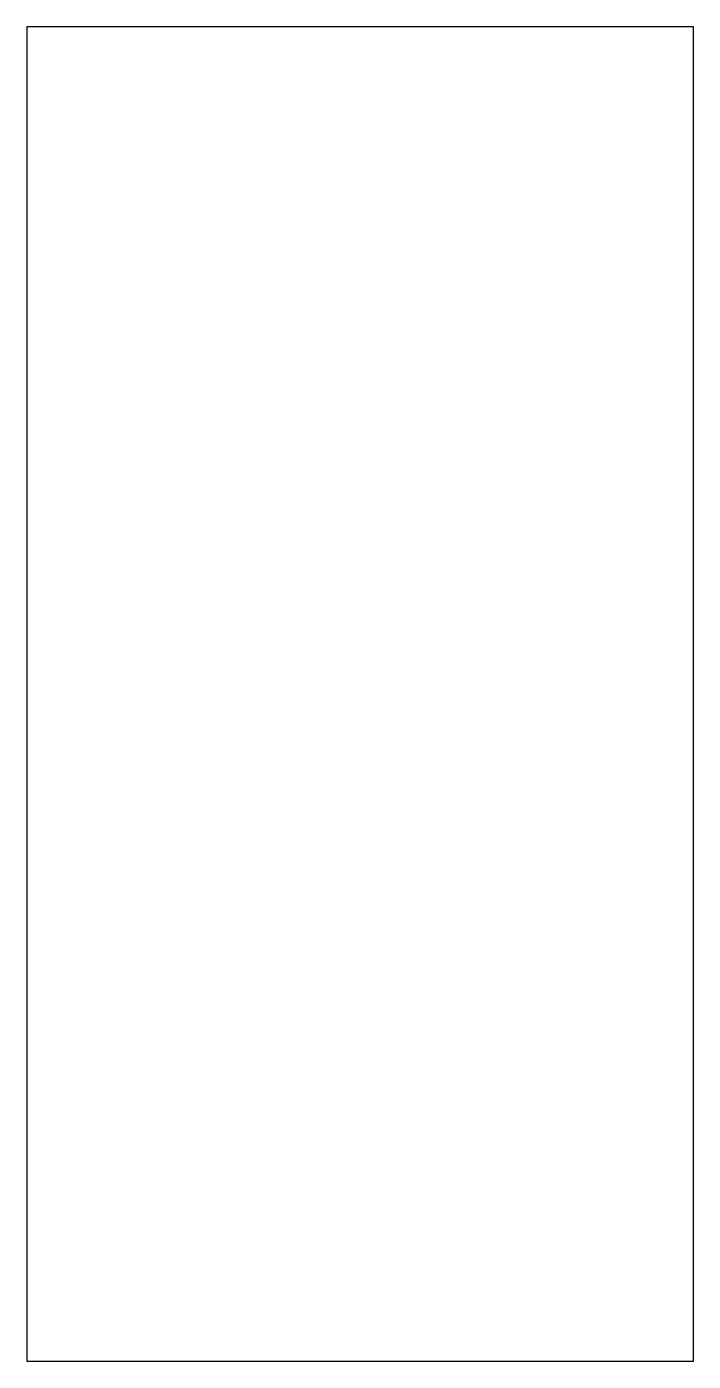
# Model space of a CAD drawing. Header units: metres. Extents: x 0 to 1, y -1 to 1.
import ezdxf

# ---------------------------------------------------------------- set-up
doc = ezdxf.new("R2010")
doc.units = ezdxf.units.M

msp = doc.modelspace()

# ---------------------------------------------------------------- linework, layer by layer
msp.add_lwpolyline([(1, -1), (1, 1), (0, 1), (0, -1)], close=True)

doc.saveas('drawing.dxf')
